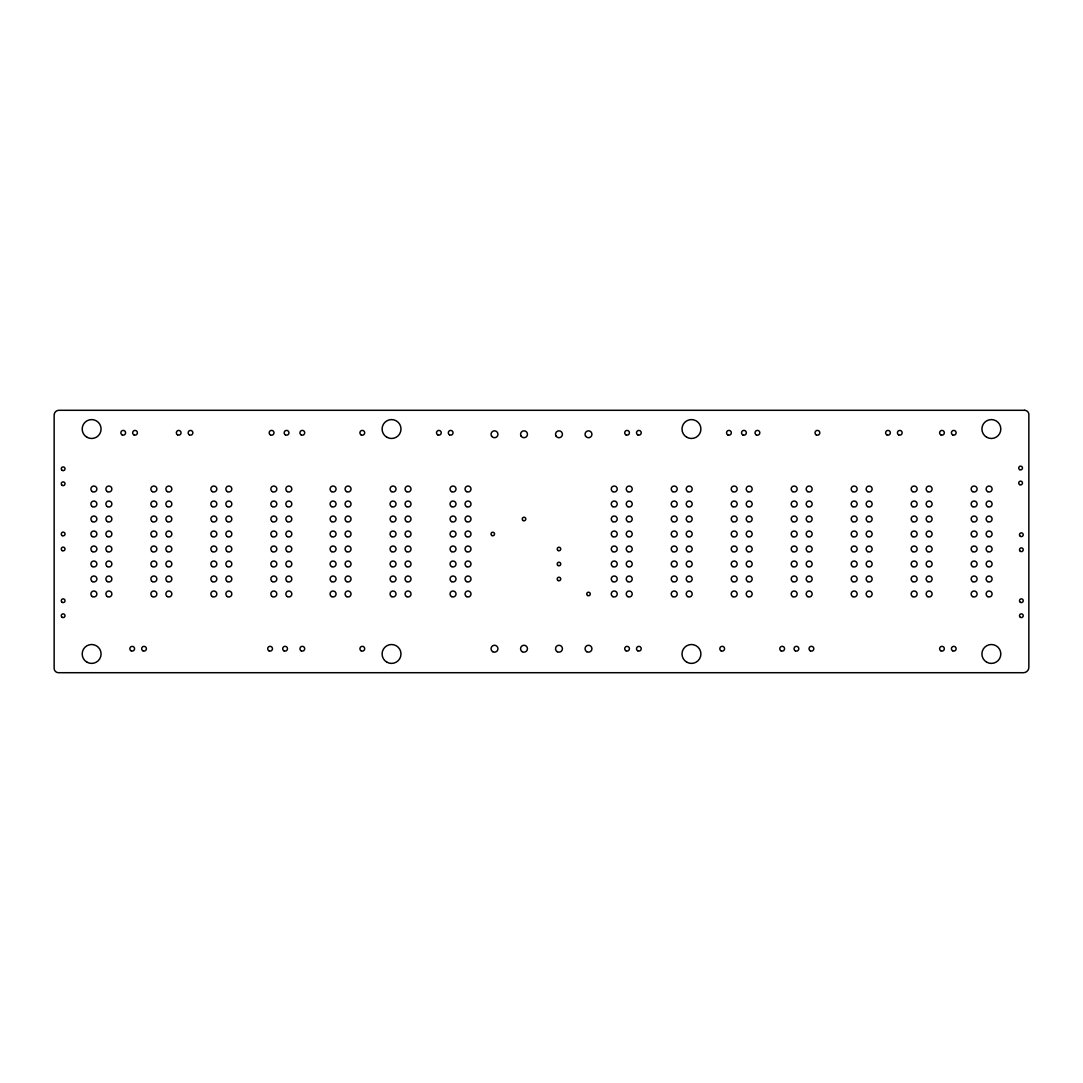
<?xml version="1.0" encoding="UTF-8"?>
<svg xmlns="http://www.w3.org/2000/svg" width="1083" height="1083" viewBox="0 0 1083 1083"><rect width="100%" height="100%" fill="white"/><g stroke="black" fill="none" stroke-linecap="round" stroke-linejoin="round"><path stroke-width="1.5" d="M1024.613 410.295L58.956 410.295A4.806 4.806 0 0 0 54.15 415.087L54.15 668.333A4.373 4.373 0 0 0 58.523 672.705L1023.449 672.705A5.401 5.401 0 0 0 1028.85 667.304L1028.85 414.532A4.237 4.237 0 0 0 1024.613 410.295M86.911 662.146A9.449 9.449 0 0 0 101.085 653.97A9.449 9.449 0 0 0 86.911 645.779A9.449 9.449 0 0 0 86.911 662.146M86.911 437.221A9.449 9.449 0 0 0 101.085 429.03A9.449 9.449 0 0 0 86.911 420.854A9.449 9.449 0 0 0 86.911 437.221M386.821 662.146A9.449 9.449 0 0 0 400.994 653.97A9.449 9.449 0 0 0 386.821 645.779A9.449 9.449 0 0 0 386.821 662.146M386.821 437.221A9.449 9.449 0 0 0 400.994 429.03A9.449 9.449 0 0 0 386.821 420.854A9.449 9.449 0 0 0 386.821 437.221M686.73 662.146A9.449 9.449 0 0 0 700.904 653.97A9.449 9.449 0 0 0 686.73 645.779A9.449 9.449 0 0 0 686.73 662.146M686.73 437.221A9.449 9.449 0 0 0 700.904 429.03A9.449 9.449 0 0 0 686.73 420.854A9.449 9.449 0 0 0 686.73 437.221M986.64 662.146A9.449 9.449 0 0 0 1000.814 653.97A9.449 9.449 0 0 0 986.64 645.779A9.449 9.449 0 0 0 986.64 662.146M986.64 437.221A9.449 9.449 0 0 0 1000.814 429.03A9.449 9.449 0 0 0 986.64 420.854A9.449 9.449 0 0 0 986.64 437.221M523.13 520.544A1.773 1.773 0 0 0 525.796 519.001A1.773 1.773 0 0 0 523.13 517.471A1.773 1.773 0 0 0 523.13 520.544M491.885 535.53A1.773 1.773 0 0 0 494.538 534A1.773 1.773 0 0 0 491.885 532.47A1.773 1.773 0 0 0 491.885 535.53M558.097 550.53A1.773 1.773 0 0 0 560.75 549A1.773 1.773 0 0 0 558.097 547.47A1.773 1.773 0 0 0 558.097 550.53M558.097 565.529A1.773 1.773 0 0 0 560.75 563.999A1.773 1.773 0 0 0 558.097 562.456A1.773 1.773 0 0 0 558.097 565.529M558.097 580.529A1.773 1.773 0 0 0 560.75 578.985A1.773 1.773 0 0 0 558.097 577.456A1.773 1.773 0 0 0 558.097 580.529M587.609 595.515A1.773 1.773 0 0 0 590.276 593.985A1.773 1.773 0 0 0 587.609 592.455A1.773 1.773 0 0 0 587.609 595.515M62.205 602.351A1.882 1.882 0 0 0 65.021 600.727A1.882 1.882 0 0 0 62.205 599.102A1.882 1.882 0 0 0 62.205 602.351M62.205 617.351A1.882 1.882 0 0 0 65.021 615.726A1.882 1.882 0 0 0 62.205 614.102A1.882 1.882 0 0 0 62.205 617.351M62.205 550.624A1.882 1.882 0 0 0 65.021 549A1.882 1.882 0 0 0 62.205 547.375A1.882 1.882 0 0 0 62.205 550.624M62.205 535.625A1.882 1.882 0 0 0 65.021 534A1.882 1.882 0 0 0 62.205 532.376A1.882 1.882 0 0 0 62.205 535.625M62.205 470.401A1.882 1.882 0 0 0 65.021 468.777A1.882 1.882 0 0 0 62.205 467.152A1.882 1.882 0 0 0 62.205 470.401M62.205 485.387A1.882 1.882 0 0 0 65.021 483.763A1.882 1.882 0 0 0 62.205 482.138A1.882 1.882 0 0 0 62.205 485.387M133.845 434.825A2.356 2.356 0 0 0 137.392 432.78A2.356 2.356 0 0 0 133.845 430.736A2.356 2.356 0 0 0 133.845 434.825M122.041 434.825A2.356 2.356 0 0 0 125.587 432.78A2.356 2.356 0 0 0 122.041 430.736A2.356 2.356 0 0 0 122.041 434.825M142.848 650.761A2.356 2.356 0 0 0 146.395 648.717A2.356 2.356 0 0 0 142.848 646.673A2.356 2.356 0 0 0 142.848 650.761M131.043 650.761A2.356 2.356 0 0 0 134.576 648.717A2.356 2.356 0 0 0 131.043 646.673A2.356 2.356 0 0 0 131.043 650.761M189.335 434.825A2.356 2.356 0 0 0 192.869 432.78A2.356 2.356 0 0 0 189.335 430.736A2.356 2.356 0 0 0 189.335 434.825M177.531 434.825A2.356 2.356 0 0 0 181.064 432.78A2.356 2.356 0 0 0 177.531 430.736A2.356 2.356 0 0 0 177.531 434.825M449.499 434.825A2.356 2.356 0 0 0 453.046 432.78A2.356 2.356 0 0 0 449.499 430.736A2.356 2.356 0 0 0 449.499 434.825M437.694 434.825A2.356 2.356 0 0 0 441.241 432.78A2.356 2.356 0 0 0 437.694 430.736A2.356 2.356 0 0 0 437.694 434.825M637.697 650.761A2.356 2.356 0 0 0 641.231 648.717A2.356 2.356 0 0 0 637.697 646.673A2.356 2.356 0 0 0 637.697 650.761M625.893 650.761A2.356 2.356 0 0 0 629.426 648.717A2.356 2.356 0 0 0 625.893 646.673A2.356 2.356 0 0 0 625.893 650.761M637.697 434.825A2.356 2.356 0 0 0 641.231 432.78A2.356 2.356 0 0 0 637.697 430.736A2.356 2.356 0 0 0 637.697 434.825M625.893 434.825A2.356 2.356 0 0 0 629.426 432.78A2.356 2.356 0 0 0 625.893 430.736A2.356 2.356 0 0 0 625.893 434.825M898.619 434.825A2.356 2.356 0 0 0 902.153 432.78A2.356 2.356 0 0 0 898.619 430.736A2.356 2.356 0 0 0 898.619 434.825M886.801 434.825A2.356 2.356 0 0 0 890.348 432.78A2.356 2.356 0 0 0 886.801 430.736A2.356 2.356 0 0 0 886.801 434.825M952.593 650.761A2.356 2.356 0 0 0 956.14 648.717A2.356 2.356 0 0 0 952.593 646.673A2.356 2.356 0 0 0 952.593 650.761M940.789 650.761A2.356 2.356 0 0 0 944.335 648.717A2.356 2.356 0 0 0 940.789 646.673A2.356 2.356 0 0 0 940.789 650.761M952.593 434.825A2.356 2.356 0 0 0 956.14 432.78A2.356 2.356 0 0 0 952.593 430.736A2.356 2.356 0 0 0 952.593 434.825M940.789 434.825A2.356 2.356 0 0 0 944.335 432.78A2.356 2.356 0 0 0 940.789 430.736A2.356 2.356 0 0 0 940.789 434.825M1020.416 602.351A1.882 1.882 0 0 0 1023.232 600.727A1.882 1.882 0 0 0 1020.416 599.102A1.882 1.882 0 0 0 1020.416 602.351M1020.416 617.351A1.882 1.882 0 0 0 1023.232 615.726A1.882 1.882 0 0 0 1020.416 614.102A1.882 1.882 0 0 0 1020.416 617.351M1020.416 551.369A1.882 1.882 0 0 0 1023.232 549.744A1.882 1.882 0 0 0 1020.416 548.12A1.882 1.882 0 0 0 1020.416 551.369M1020.416 536.383A1.882 1.882 0 0 0 1023.232 534.758A1.882 1.882 0 0 0 1020.416 533.12A1.882 1.882 0 0 0 1020.416 536.383M1019.658 469.643A1.882 1.882 0 0 0 1022.474 468.018A1.882 1.882 0 0 0 1019.658 466.394A1.882 1.882 0 0 0 1019.658 469.643M1019.658 484.642A1.882 1.882 0 0 0 1022.474 483.018A1.882 1.882 0 0 0 1019.658 481.394A1.882 1.882 0 0 0 1019.658 484.642M283.881 650.788A2.396 2.396 0 0 0 287.482 648.717A2.396 2.396 0 0 0 283.881 646.646A2.396 2.396 0 0 0 283.881 650.788M268.882 650.788A2.396 2.396 0 0 0 272.483 648.717A2.396 2.396 0 0 0 268.882 646.646A2.396 2.396 0 0 0 268.882 650.788M285.384 434.865A2.396 2.396 0 0 0 288.971 432.78A2.396 2.396 0 0 0 285.384 430.709A2.396 2.396 0 0 0 285.384 434.865M270.384 434.865A2.396 2.396 0 0 0 273.985 432.78A2.396 2.396 0 0 0 270.384 430.709A2.396 2.396 0 0 0 270.384 434.865M810.219 650.788A2.396 2.396 0 0 0 813.82 648.717A2.396 2.396 0 0 0 810.219 646.646A2.396 2.396 0 0 0 810.219 650.788M795.22 650.788A2.396 2.396 0 0 0 798.821 648.717A2.396 2.396 0 0 0 795.22 646.646A2.396 2.396 0 0 0 795.22 650.788M742.735 434.865A2.396 2.396 0 0 0 746.336 432.78A2.396 2.396 0 0 0 742.735 430.709A2.396 2.396 0 0 0 742.735 434.865M727.749 434.865A2.396 2.396 0 0 0 731.336 432.78A2.396 2.396 0 0 0 727.749 430.709A2.396 2.396 0 0 0 727.749 434.865M107.379 596.584A3.005 3.005 0 0 0 111.887 593.985A3.005 3.005 0 0 0 107.379 591.386A3.005 3.005 0 0 0 107.379 596.584M92.393 596.584A3.005 3.005 0 0 0 96.888 593.985A3.005 3.005 0 0 0 92.393 591.386A3.005 3.005 0 0 0 92.393 596.584M107.379 581.585A3.005 3.005 0 0 0 111.887 578.985A3.005 3.005 0 0 0 107.379 576.386A3.005 3.005 0 0 0 107.379 581.585M92.393 581.585A3.005 3.005 0 0 0 96.888 578.985A3.005 3.005 0 0 0 92.393 576.386A3.005 3.005 0 0 0 92.393 581.585M107.379 566.585A3.005 3.005 0 0 0 111.887 563.999A3.005 3.005 0 0 0 107.379 561.4A3.005 3.005 0 0 0 107.379 566.585M92.393 566.585A3.005 3.005 0 0 0 96.888 563.999A3.005 3.005 0 0 0 92.393 561.4A3.005 3.005 0 0 0 92.393 566.585M107.379 551.599A3.005 3.005 0 0 0 111.887 549A3.005 3.005 0 0 0 107.379 546.401A3.005 3.005 0 0 0 107.379 551.599M92.393 551.599A3.005 3.005 0 0 0 96.888 549A3.005 3.005 0 0 0 92.393 546.401A3.005 3.005 0 0 0 92.393 551.599M107.379 536.599A3.005 3.005 0 0 0 111.887 534A3.005 3.005 0 0 0 107.379 531.401A3.005 3.005 0 0 0 107.379 536.599M92.393 536.599A3.005 3.005 0 0 0 96.888 534A3.005 3.005 0 0 0 92.393 531.401A3.005 3.005 0 0 0 92.393 536.599M107.379 521.6A3.005 3.005 0 0 0 111.887 519.001A3.005 3.005 0 0 0 107.379 516.415A3.005 3.005 0 0 0 107.379 521.6M92.393 521.6A3.005 3.005 0 0 0 96.888 519.001A3.005 3.005 0 0 0 92.393 516.415A3.005 3.005 0 0 0 92.393 521.6M107.379 506.614A3.005 3.005 0 0 0 111.887 504.015A3.005 3.005 0 0 0 107.379 501.415A3.005 3.005 0 0 0 107.379 506.614M92.393 506.614A3.005 3.005 0 0 0 96.888 504.015A3.005 3.005 0 0 0 92.393 501.415A3.005 3.005 0 0 0 92.393 506.614M107.379 491.614A3.005 3.005 0 0 0 111.887 489.015A3.005 3.005 0 0 0 107.379 486.416A3.005 3.005 0 0 0 107.379 491.614M92.393 491.614A3.005 3.005 0 0 0 96.888 489.015A3.005 3.005 0 0 0 92.393 486.416A3.005 3.005 0 0 0 92.393 491.614M167.364 596.584A3.005 3.005 0 0 0 171.859 593.985A3.005 3.005 0 0 0 167.364 591.386A3.005 3.005 0 0 0 167.364 596.584M152.365 596.584A3.005 3.005 0 0 0 156.873 593.985A3.005 3.005 0 0 0 152.365 591.386A3.005 3.005 0 0 0 152.365 596.584M167.364 581.585A3.005 3.005 0 0 0 171.859 578.985A3.005 3.005 0 0 0 167.364 576.386A3.005 3.005 0 0 0 167.364 581.585M152.365 581.585A3.005 3.005 0 0 0 156.873 578.985A3.005 3.005 0 0 0 152.365 576.386A3.005 3.005 0 0 0 152.365 581.585M167.364 566.585A3.005 3.005 0 0 0 171.859 563.999A3.005 3.005 0 0 0 167.364 561.4A3.005 3.005 0 0 0 167.364 566.585M152.365 566.585A3.005 3.005 0 0 0 156.873 563.999A3.005 3.005 0 0 0 152.365 561.4A3.005 3.005 0 0 0 152.365 566.585M167.364 551.599A3.005 3.005 0 0 0 171.859 549A3.005 3.005 0 0 0 167.364 546.401A3.005 3.005 0 0 0 167.364 551.599M152.365 551.599A3.005 3.005 0 0 0 156.873 549A3.005 3.005 0 0 0 152.365 546.401A3.005 3.005 0 0 0 152.365 551.599M167.364 536.599A3.005 3.005 0 0 0 171.859 534A3.005 3.005 0 0 0 167.364 531.401A3.005 3.005 0 0 0 167.364 536.599M152.365 536.599A3.005 3.005 0 0 0 156.873 534A3.005 3.005 0 0 0 152.365 531.401A3.005 3.005 0 0 0 152.365 536.599M167.364 521.6A3.005 3.005 0 0 0 171.859 519.001A3.005 3.005 0 0 0 167.364 516.415A3.005 3.005 0 0 0 167.364 521.6M152.365 521.6A3.005 3.005 0 0 0 156.873 519.001A3.005 3.005 0 0 0 152.365 516.415A3.005 3.005 0 0 0 152.365 521.6M167.364 506.614A3.005 3.005 0 0 0 171.859 504.015A3.005 3.005 0 0 0 167.364 501.415A3.005 3.005 0 0 0 167.364 506.614M152.365 506.614A3.005 3.005 0 0 0 156.873 504.015A3.005 3.005 0 0 0 152.365 501.415A3.005 3.005 0 0 0 152.365 506.614M167.364 491.614A3.005 3.005 0 0 0 171.859 489.015A3.005 3.005 0 0 0 167.364 486.416A3.005 3.005 0 0 0 167.364 491.614M152.365 491.614A3.005 3.005 0 0 0 156.873 489.015A3.005 3.005 0 0 0 152.365 486.416A3.005 3.005 0 0 0 152.365 491.614M227.349 596.584A3.005 3.005 0 0 0 231.843 593.985A3.005 3.005 0 0 0 227.349 591.386A3.005 3.005 0 0 0 227.349 596.584M212.349 596.584A3.005 3.005 0 0 0 216.844 593.985A3.005 3.005 0 0 0 212.349 591.386A3.005 3.005 0 0 0 212.349 596.584M227.349 581.585A3.005 3.005 0 0 0 231.843 578.985A3.005 3.005 0 0 0 227.349 576.386A3.005 3.005 0 0 0 227.349 581.585M212.349 581.585A3.005 3.005 0 0 0 216.844 578.985A3.005 3.005 0 0 0 212.349 576.386A3.005 3.005 0 0 0 212.349 581.585M227.349 566.585A3.005 3.005 0 0 0 231.843 563.999A3.005 3.005 0 0 0 227.349 561.4A3.005 3.005 0 0 0 227.349 566.585M212.349 566.585A3.005 3.005 0 0 0 216.844 563.999A3.005 3.005 0 0 0 212.349 561.4A3.005 3.005 0 0 0 212.349 566.585M227.349 551.599A3.005 3.005 0 0 0 231.843 549A3.005 3.005 0 0 0 227.349 546.401A3.005 3.005 0 0 0 227.349 551.599M212.349 551.599A3.005 3.005 0 0 0 216.844 549A3.005 3.005 0 0 0 212.349 546.401A3.005 3.005 0 0 0 212.349 551.599M227.349 536.599A3.005 3.005 0 0 0 231.843 534A3.005 3.005 0 0 0 227.349 531.401A3.005 3.005 0 0 0 227.349 536.599M212.349 536.599A3.005 3.005 0 0 0 216.844 534A3.005 3.005 0 0 0 212.349 531.401A3.005 3.005 0 0 0 212.349 536.599M227.349 521.6A3.005 3.005 0 0 0 231.843 519.001A3.005 3.005 0 0 0 227.349 516.415A3.005 3.005 0 0 0 227.349 521.6M212.349 521.6A3.005 3.005 0 0 0 216.844 519.001A3.005 3.005 0 0 0 212.349 516.415A3.005 3.005 0 0 0 212.349 521.6M227.349 506.614A3.005 3.005 0 0 0 231.843 504.015A3.005 3.005 0 0 0 227.349 501.415A3.005 3.005 0 0 0 227.349 506.614M212.349 506.614A3.005 3.005 0 0 0 216.844 504.015A3.005 3.005 0 0 0 212.349 501.415A3.005 3.005 0 0 0 212.349 506.614M227.349 491.614A3.005 3.005 0 0 0 231.843 489.015A3.005 3.005 0 0 0 227.349 486.416A3.005 3.005 0 0 0 227.349 491.614M212.349 491.614A3.005 3.005 0 0 0 216.844 489.015A3.005 3.005 0 0 0 212.349 486.416A3.005 3.005 0 0 0 212.349 491.614M287.333 596.584A3.005 3.005 0 0 0 291.828 593.985A3.005 3.005 0 0 0 287.333 591.386A3.005 3.005 0 0 0 287.333 596.584M272.334 596.584A3.005 3.005 0 0 0 276.828 593.985A3.005 3.005 0 0 0 272.334 591.386A3.005 3.005 0 0 0 272.334 596.584M287.333 581.585A3.005 3.005 0 0 0 291.828 578.985A3.005 3.005 0 0 0 287.333 576.386A3.005 3.005 0 0 0 287.333 581.585M272.334 581.585A3.005 3.005 0 0 0 276.828 578.985A3.005 3.005 0 0 0 272.334 576.386A3.005 3.005 0 0 0 272.334 581.585M287.333 566.585A3.005 3.005 0 0 0 291.828 563.999A3.005 3.005 0 0 0 287.333 561.4A3.005 3.005 0 0 0 287.333 566.585M272.334 566.585A3.005 3.005 0 0 0 276.828 563.999A3.005 3.005 0 0 0 272.334 561.4A3.005 3.005 0 0 0 272.334 566.585M287.333 551.599A3.005 3.005 0 0 0 291.828 549A3.005 3.005 0 0 0 287.333 546.401A3.005 3.005 0 0 0 287.333 551.599M272.334 551.599A3.005 3.005 0 0 0 276.828 549A3.005 3.005 0 0 0 272.334 546.401A3.005 3.005 0 0 0 272.334 551.599M287.333 536.599A3.005 3.005 0 0 0 291.828 534A3.005 3.005 0 0 0 287.333 531.401A3.005 3.005 0 0 0 287.333 536.599M272.334 536.599A3.005 3.005 0 0 0 276.828 534A3.005 3.005 0 0 0 272.334 531.401A3.005 3.005 0 0 0 272.334 536.599M287.333 521.6A3.005 3.005 0 0 0 291.828 519.001A3.005 3.005 0 0 0 287.333 516.415A3.005 3.005 0 0 0 287.333 521.6M272.334 521.6A3.005 3.005 0 0 0 276.828 519.001A3.005 3.005 0 0 0 272.334 516.415A3.005 3.005 0 0 0 272.334 521.6M287.333 506.614A3.005 3.005 0 0 0 291.828 504.015A3.005 3.005 0 0 0 287.333 501.415A3.005 3.005 0 0 0 287.333 506.614M272.334 506.614A3.005 3.005 0 0 0 276.828 504.015A3.005 3.005 0 0 0 272.334 501.415A3.005 3.005 0 0 0 272.334 506.614M287.333 491.614A3.005 3.005 0 0 0 291.828 489.015A3.005 3.005 0 0 0 287.333 486.416A3.005 3.005 0 0 0 287.333 491.614M272.334 491.614A3.005 3.005 0 0 0 276.828 489.015A3.005 3.005 0 0 0 272.334 486.416A3.005 3.005 0 0 0 272.334 491.614M346.56 596.584A3.005 3.005 0 0 0 351.054 593.985A3.005 3.005 0 0 0 346.56 591.386A3.005 3.005 0 0 0 346.56 596.584M331.56 596.584A3.005 3.005 0 0 0 336.068 593.985A3.005 3.005 0 0 0 331.56 591.386A3.005 3.005 0 0 0 331.56 596.584M346.56 581.585A3.005 3.005 0 0 0 351.054 578.985A3.005 3.005 0 0 0 346.56 576.386A3.005 3.005 0 0 0 346.56 581.585M331.56 581.585A3.005 3.005 0 0 0 336.068 578.985A3.005 3.005 0 0 0 331.56 576.386A3.005 3.005 0 0 0 331.56 581.585M346.56 566.585A3.005 3.005 0 0 0 351.054 563.999A3.005 3.005 0 0 0 346.56 561.4A3.005 3.005 0 0 0 346.56 566.585M331.56 566.585A3.005 3.005 0 0 0 336.068 563.999A3.005 3.005 0 0 0 331.56 561.4A3.005 3.005 0 0 0 331.56 566.585M346.56 551.599A3.005 3.005 0 0 0 351.054 549A3.005 3.005 0 0 0 346.56 546.401A3.005 3.005 0 0 0 346.56 551.599M331.56 551.599A3.005 3.005 0 0 0 336.068 549A3.005 3.005 0 0 0 331.56 546.401A3.005 3.005 0 0 0 331.56 551.599M346.56 536.599A3.005 3.005 0 0 0 351.054 534A3.005 3.005 0 0 0 346.56 531.401A3.005 3.005 0 0 0 346.56 536.599M331.56 536.599A3.005 3.005 0 0 0 336.068 534A3.005 3.005 0 0 0 331.56 531.401A3.005 3.005 0 0 0 331.56 536.599M346.56 521.6A3.005 3.005 0 0 0 351.054 519.001A3.005 3.005 0 0 0 346.56 516.415A3.005 3.005 0 0 0 346.56 521.6M331.56 521.6A3.005 3.005 0 0 0 336.068 519.001A3.005 3.005 0 0 0 331.56 516.415A3.005 3.005 0 0 0 331.56 521.6M346.56 506.614A3.005 3.005 0 0 0 351.054 504.015A3.005 3.005 0 0 0 346.56 501.415A3.005 3.005 0 0 0 346.56 506.614M331.56 506.614A3.005 3.005 0 0 0 336.068 504.015A3.005 3.005 0 0 0 331.56 501.415A3.005 3.005 0 0 0 331.56 506.614M346.56 491.614A3.005 3.005 0 0 0 351.054 489.015A3.005 3.005 0 0 0 346.56 486.416A3.005 3.005 0 0 0 346.56 491.614M331.56 491.614A3.005 3.005 0 0 0 336.068 489.015A3.005 3.005 0 0 0 331.56 486.416A3.005 3.005 0 0 0 331.56 491.614M406.545 596.584A3.005 3.005 0 0 0 411.039 593.985A3.005 3.005 0 0 0 406.545 591.386A3.005 3.005 0 0 0 406.545 596.584M391.545 596.584A3.005 3.005 0 0 0 396.04 593.985A3.005 3.005 0 0 0 391.545 591.386A3.005 3.005 0 0 0 391.545 596.584M406.545 581.585A3.005 3.005 0 0 0 411.039 578.985A3.005 3.005 0 0 0 406.545 576.386A3.005 3.005 0 0 0 406.545 581.585M391.545 581.585A3.005 3.005 0 0 0 396.04 578.985A3.005 3.005 0 0 0 391.545 576.386A3.005 3.005 0 0 0 391.545 581.585M406.545 566.585A3.005 3.005 0 0 0 411.039 563.999A3.005 3.005 0 0 0 406.545 561.4A3.005 3.005 0 0 0 406.545 566.585M391.545 566.585A3.005 3.005 0 0 0 396.04 563.999A3.005 3.005 0 0 0 391.545 561.4A3.005 3.005 0 0 0 391.545 566.585M406.545 551.599A3.005 3.005 0 0 0 411.039 549A3.005 3.005 0 0 0 406.545 546.401A3.005 3.005 0 0 0 406.545 551.599M391.545 551.599A3.005 3.005 0 0 0 396.04 549A3.005 3.005 0 0 0 391.545 546.401A3.005 3.005 0 0 0 391.545 551.599M406.545 536.599A3.005 3.005 0 0 0 411.039 534A3.005 3.005 0 0 0 406.545 531.401A3.005 3.005 0 0 0 406.545 536.599M391.545 536.599A3.005 3.005 0 0 0 396.04 534A3.005 3.005 0 0 0 391.545 531.401A3.005 3.005 0 0 0 391.545 536.599M406.545 521.6A3.005 3.005 0 0 0 411.039 519.001A3.005 3.005 0 0 0 406.545 516.415A3.005 3.005 0 0 0 406.545 521.6M391.545 521.6A3.005 3.005 0 0 0 396.04 519.001A3.005 3.005 0 0 0 391.545 516.415A3.005 3.005 0 0 0 391.545 521.6M406.545 506.614A3.005 3.005 0 0 0 411.039 504.015A3.005 3.005 0 0 0 406.545 501.415A3.005 3.005 0 0 0 406.545 506.614M391.545 506.614A3.005 3.005 0 0 0 396.04 504.015A3.005 3.005 0 0 0 391.545 501.415A3.005 3.005 0 0 0 391.545 506.614M406.545 491.614A3.005 3.005 0 0 0 411.039 489.015A3.005 3.005 0 0 0 406.545 486.416A3.005 3.005 0 0 0 406.545 491.614M391.545 491.614A3.005 3.005 0 0 0 396.04 489.015A3.005 3.005 0 0 0 391.545 486.416A3.005 3.005 0 0 0 391.545 491.614M466.529 596.584A3.005 3.005 0 0 0 471.024 593.985A3.005 3.005 0 0 0 466.529 591.386A3.005 3.005 0 0 0 466.529 596.584M451.53 596.584A3.005 3.005 0 0 0 456.024 593.985A3.005 3.005 0 0 0 451.53 591.386A3.005 3.005 0 0 0 451.53 596.584M466.529 581.585A3.005 3.005 0 0 0 471.024 578.985A3.005 3.005 0 0 0 466.529 576.386A3.005 3.005 0 0 0 466.529 581.585M451.53 581.585A3.005 3.005 0 0 0 456.024 578.985A3.005 3.005 0 0 0 451.53 576.386A3.005 3.005 0 0 0 451.53 581.585M466.529 566.585A3.005 3.005 0 0 0 471.024 563.999A3.005 3.005 0 0 0 466.529 561.4A3.005 3.005 0 0 0 466.529 566.585M451.53 566.585A3.005 3.005 0 0 0 456.024 563.999A3.005 3.005 0 0 0 451.53 561.4A3.005 3.005 0 0 0 451.53 566.585M466.529 551.599A3.005 3.005 0 0 0 471.024 549A3.005 3.005 0 0 0 466.529 546.401A3.005 3.005 0 0 0 466.529 551.599M451.53 551.599A3.005 3.005 0 0 0 456.024 549A3.005 3.005 0 0 0 451.53 546.401A3.005 3.005 0 0 0 451.53 551.599M466.529 536.599A3.005 3.005 0 0 0 471.024 534A3.005 3.005 0 0 0 466.529 531.401A3.005 3.005 0 0 0 466.529 536.599M451.53 536.599A3.005 3.005 0 0 0 456.024 534A3.005 3.005 0 0 0 451.53 531.401A3.005 3.005 0 0 0 451.53 536.599M466.529 521.6A3.005 3.005 0 0 0 471.024 519.001A3.005 3.005 0 0 0 466.529 516.415A3.005 3.005 0 0 0 466.529 521.6M451.53 521.6A3.005 3.005 0 0 0 456.024 519.001A3.005 3.005 0 0 0 451.53 516.415A3.005 3.005 0 0 0 451.53 521.6M466.529 506.614A3.005 3.005 0 0 0 471.024 504.015A3.005 3.005 0 0 0 466.529 501.415A3.005 3.005 0 0 0 466.529 506.614M451.53 506.614A3.005 3.005 0 0 0 456.024 504.015A3.005 3.005 0 0 0 451.53 501.415A3.005 3.005 0 0 0 451.53 506.614M466.529 491.614A3.005 3.005 0 0 0 471.024 489.015A3.005 3.005 0 0 0 466.529 486.416A3.005 3.005 0 0 0 466.529 491.614M451.53 491.614A3.005 3.005 0 0 0 456.024 489.015A3.005 3.005 0 0 0 451.53 486.416A3.005 3.005 0 0 0 451.53 491.614M627.72 596.584A3.005 3.005 0 0 0 632.228 593.985A3.005 3.005 0 0 0 627.72 591.386A3.005 3.005 0 0 0 627.72 596.584M612.734 596.584A3.005 3.005 0 0 0 617.229 593.985A3.005 3.005 0 0 0 612.734 591.386A3.005 3.005 0 0 0 612.734 596.584M627.72 581.585A3.005 3.005 0 0 0 632.228 578.985A3.005 3.005 0 0 0 627.72 576.386A3.005 3.005 0 0 0 627.72 581.585M612.734 581.585A3.005 3.005 0 0 0 617.229 578.985A3.005 3.005 0 0 0 612.734 576.386A3.005 3.005 0 0 0 612.734 581.585M627.72 566.585A3.005 3.005 0 0 0 632.228 563.999A3.005 3.005 0 0 0 627.72 561.4A3.005 3.005 0 0 0 627.72 566.585M612.734 566.585A3.005 3.005 0 0 0 617.229 563.999A3.005 3.005 0 0 0 612.734 561.4A3.005 3.005 0 0 0 612.734 566.585M627.72 551.599A3.005 3.005 0 0 0 632.228 549A3.005 3.005 0 0 0 627.72 546.401A3.005 3.005 0 0 0 627.72 551.599M612.734 551.599A3.005 3.005 0 0 0 617.229 549A3.005 3.005 0 0 0 612.734 546.401A3.005 3.005 0 0 0 612.734 551.599M627.72 536.599A3.005 3.005 0 0 0 632.228 534A3.005 3.005 0 0 0 627.72 531.401A3.005 3.005 0 0 0 627.72 536.599M612.734 536.599A3.005 3.005 0 0 0 617.229 534A3.005 3.005 0 0 0 612.734 531.401A3.005 3.005 0 0 0 612.734 536.599M627.72 521.6A3.005 3.005 0 0 0 632.228 519.001A3.005 3.005 0 0 0 627.72 516.415A3.005 3.005 0 0 0 627.72 521.6M612.734 521.6A3.005 3.005 0 0 0 617.229 519.001A3.005 3.005 0 0 0 612.734 516.415A3.005 3.005 0 0 0 612.734 521.6M627.72 506.614A3.005 3.005 0 0 0 632.228 504.015A3.005 3.005 0 0 0 627.72 501.415A3.005 3.005 0 0 0 627.72 506.614M612.734 506.614A3.005 3.005 0 0 0 617.229 504.015A3.005 3.005 0 0 0 612.734 501.415A3.005 3.005 0 0 0 612.734 506.614M627.72 491.614A3.005 3.005 0 0 0 632.228 489.015A3.005 3.005 0 0 0 627.72 486.416A3.005 3.005 0 0 0 627.72 491.614M612.734 491.614A3.005 3.005 0 0 0 617.229 489.015A3.005 3.005 0 0 0 612.734 486.416A3.005 3.005 0 0 0 612.734 491.614M687.705 596.584A3.005 3.005 0 0 0 692.199 593.985A3.005 3.005 0 0 0 687.705 591.386A3.005 3.005 0 0 0 687.705 596.584M672.705 596.584A3.005 3.005 0 0 0 677.213 593.985A3.005 3.005 0 0 0 672.705 591.386A3.005 3.005 0 0 0 672.705 596.584M687.705 581.585A3.005 3.005 0 0 0 692.199 578.985A3.005 3.005 0 0 0 687.705 576.386A3.005 3.005 0 0 0 687.705 581.585M672.705 581.585A3.005 3.005 0 0 0 677.213 578.985A3.005 3.005 0 0 0 672.705 576.386A3.005 3.005 0 0 0 672.705 581.585M687.705 566.585A3.005 3.005 0 0 0 692.199 563.999A3.005 3.005 0 0 0 687.705 561.4A3.005 3.005 0 0 0 687.705 566.585M672.705 566.585A3.005 3.005 0 0 0 677.213 563.999A3.005 3.005 0 0 0 672.705 561.4A3.005 3.005 0 0 0 672.705 566.585M687.705 551.599A3.005 3.005 0 0 0 692.199 549A3.005 3.005 0 0 0 687.705 546.401A3.005 3.005 0 0 0 687.705 551.599M672.705 551.599A3.005 3.005 0 0 0 677.213 549A3.005 3.005 0 0 0 672.705 546.401A3.005 3.005 0 0 0 672.705 551.599M687.705 536.599A3.005 3.005 0 0 0 692.199 534A3.005 3.005 0 0 0 687.705 531.401A3.005 3.005 0 0 0 687.705 536.599M672.705 536.599A3.005 3.005 0 0 0 677.213 534A3.005 3.005 0 0 0 672.705 531.401A3.005 3.005 0 0 0 672.705 536.599M687.705 521.6A3.005 3.005 0 0 0 692.199 519.001A3.005 3.005 0 0 0 687.705 516.415A3.005 3.005 0 0 0 687.705 521.6M672.705 521.6A3.005 3.005 0 0 0 677.213 519.001A3.005 3.005 0 0 0 672.705 516.415A3.005 3.005 0 0 0 672.705 521.6M687.705 506.614A3.005 3.005 0 0 0 692.199 504.015A3.005 3.005 0 0 0 687.705 501.415A3.005 3.005 0 0 0 687.705 506.614M672.705 506.614A3.005 3.005 0 0 0 677.213 504.015A3.005 3.005 0 0 0 672.705 501.415A3.005 3.005 0 0 0 672.705 506.614M687.705 491.614A3.005 3.005 0 0 0 692.199 489.015A3.005 3.005 0 0 0 687.705 486.416A3.005 3.005 0 0 0 687.705 491.614M672.705 491.614A3.005 3.005 0 0 0 677.213 489.015A3.005 3.005 0 0 0 672.705 486.416A3.005 3.005 0 0 0 672.705 491.614M747.69 596.584A3.005 3.005 0 0 0 752.184 593.985A3.005 3.005 0 0 0 747.69 591.386A3.005 3.005 0 0 0 747.69 596.584M732.69 596.584A3.005 3.005 0 0 0 737.185 593.985A3.005 3.005 0 0 0 732.69 591.386A3.005 3.005 0 0 0 732.69 596.584M747.69 581.585A3.005 3.005 0 0 0 752.184 578.985A3.005 3.005 0 0 0 747.69 576.386A3.005 3.005 0 0 0 747.69 581.585M732.69 581.585A3.005 3.005 0 0 0 737.185 578.985A3.005 3.005 0 0 0 732.69 576.386A3.005 3.005 0 0 0 732.69 581.585M747.69 566.585A3.005 3.005 0 0 0 752.184 563.999A3.005 3.005 0 0 0 747.69 561.4A3.005 3.005 0 0 0 747.69 566.585M732.69 566.585A3.005 3.005 0 0 0 737.185 563.999A3.005 3.005 0 0 0 732.69 561.4A3.005 3.005 0 0 0 732.69 566.585M747.69 551.599A3.005 3.005 0 0 0 752.184 549A3.005 3.005 0 0 0 747.69 546.401A3.005 3.005 0 0 0 747.69 551.599M732.69 551.599A3.005 3.005 0 0 0 737.185 549A3.005 3.005 0 0 0 732.69 546.401A3.005 3.005 0 0 0 732.69 551.599M747.69 536.599A3.005 3.005 0 0 0 752.184 534A3.005 3.005 0 0 0 747.69 531.401A3.005 3.005 0 0 0 747.69 536.599M732.69 536.599A3.005 3.005 0 0 0 737.185 534A3.005 3.005 0 0 0 732.69 531.401A3.005 3.005 0 0 0 732.69 536.599M747.69 521.6A3.005 3.005 0 0 0 752.184 519.001A3.005 3.005 0 0 0 747.69 516.415A3.005 3.005 0 0 0 747.69 521.6M732.69 521.6A3.005 3.005 0 0 0 737.185 519.001A3.005 3.005 0 0 0 732.69 516.415A3.005 3.005 0 0 0 732.69 521.6M747.69 506.614A3.005 3.005 0 0 0 752.184 504.015A3.005 3.005 0 0 0 747.69 501.415A3.005 3.005 0 0 0 747.69 506.614M732.69 506.614A3.005 3.005 0 0 0 737.185 504.015A3.005 3.005 0 0 0 732.69 501.415A3.005 3.005 0 0 0 732.69 506.614M747.69 491.614A3.005 3.005 0 0 0 752.184 489.015A3.005 3.005 0 0 0 747.69 486.416A3.005 3.005 0 0 0 747.69 491.614M732.69 491.614A3.005 3.005 0 0 0 737.185 489.015A3.005 3.005 0 0 0 732.69 486.416A3.005 3.005 0 0 0 732.69 491.614M807.674 596.584A3.005 3.005 0 0 0 812.169 593.985A3.005 3.005 0 0 0 807.674 591.386A3.005 3.005 0 0 0 807.674 596.584M792.675 596.584A3.005 3.005 0 0 0 797.169 593.985A3.005 3.005 0 0 0 792.675 591.386A3.005 3.005 0 0 0 792.675 596.584M807.674 581.585A3.005 3.005 0 0 0 812.169 578.985A3.005 3.005 0 0 0 807.674 576.386A3.005 3.005 0 0 0 807.674 581.585M792.675 581.585A3.005 3.005 0 0 0 797.169 578.985A3.005 3.005 0 0 0 792.675 576.386A3.005 3.005 0 0 0 792.675 581.585M807.674 566.585A3.005 3.005 0 0 0 812.169 563.999A3.005 3.005 0 0 0 807.674 561.4A3.005 3.005 0 0 0 807.674 566.585M792.675 566.585A3.005 3.005 0 0 0 797.169 563.999A3.005 3.005 0 0 0 792.675 561.4A3.005 3.005 0 0 0 792.675 566.585M807.674 551.599A3.005 3.005 0 0 0 812.169 549A3.005 3.005 0 0 0 807.674 546.401A3.005 3.005 0 0 0 807.674 551.599M792.675 551.599A3.005 3.005 0 0 0 797.169 549A3.005 3.005 0 0 0 792.675 546.401A3.005 3.005 0 0 0 792.675 551.599M807.674 536.599A3.005 3.005 0 0 0 812.169 534A3.005 3.005 0 0 0 807.674 531.401A3.005 3.005 0 0 0 807.674 536.599M792.675 536.599A3.005 3.005 0 0 0 797.169 534A3.005 3.005 0 0 0 792.675 531.401A3.005 3.005 0 0 0 792.675 536.599M807.674 521.6A3.005 3.005 0 0 0 812.169 519.001A3.005 3.005 0 0 0 807.674 516.415A3.005 3.005 0 0 0 807.674 521.6M792.675 521.6A3.005 3.005 0 0 0 797.169 519.001A3.005 3.005 0 0 0 792.675 516.415A3.005 3.005 0 0 0 792.675 521.6M807.674 506.614A3.005 3.005 0 0 0 812.169 504.015A3.005 3.005 0 0 0 807.674 501.415A3.005 3.005 0 0 0 807.674 506.614M792.675 506.614A3.005 3.005 0 0 0 797.169 504.015A3.005 3.005 0 0 0 792.675 501.415A3.005 3.005 0 0 0 792.675 506.614M807.674 491.614A3.005 3.005 0 0 0 812.169 489.015A3.005 3.005 0 0 0 807.674 486.416A3.005 3.005 0 0 0 807.674 491.614M792.675 491.614A3.005 3.005 0 0 0 797.169 489.015A3.005 3.005 0 0 0 792.675 486.416A3.005 3.005 0 0 0 792.675 491.614M867.645 596.584A3.005 3.005 0 0 0 872.153 593.985A3.005 3.005 0 0 0 867.645 591.386A3.005 3.005 0 0 0 867.645 596.584M852.659 596.584A3.005 3.005 0 0 0 857.154 593.985A3.005 3.005 0 0 0 852.659 591.386A3.005 3.005 0 0 0 852.659 596.584M867.645 581.585A3.005 3.005 0 0 0 872.153 578.985A3.005 3.005 0 0 0 867.645 576.386A3.005 3.005 0 0 0 867.645 581.585M852.659 581.585A3.005 3.005 0 0 0 857.154 578.985A3.005 3.005 0 0 0 852.659 576.386A3.005 3.005 0 0 0 852.659 581.585M867.645 566.585A3.005 3.005 0 0 0 872.153 563.999A3.005 3.005 0 0 0 867.645 561.4A3.005 3.005 0 0 0 867.645 566.585M852.659 566.585A3.005 3.005 0 0 0 857.154 563.999A3.005 3.005 0 0 0 852.659 561.4A3.005 3.005 0 0 0 852.659 566.585M867.645 551.599A3.005 3.005 0 0 0 872.153 549A3.005 3.005 0 0 0 867.645 546.401A3.005 3.005 0 0 0 867.645 551.599M852.659 551.599A3.005 3.005 0 0 0 857.154 549A3.005 3.005 0 0 0 852.659 546.401A3.005 3.005 0 0 0 852.659 551.599M867.645 536.599A3.005 3.005 0 0 0 872.153 534A3.005 3.005 0 0 0 867.645 531.401A3.005 3.005 0 0 0 867.645 536.599M852.659 536.599A3.005 3.005 0 0 0 857.154 534A3.005 3.005 0 0 0 852.659 531.401A3.005 3.005 0 0 0 852.659 536.599M867.645 521.6A3.005 3.005 0 0 0 872.153 519.001A3.005 3.005 0 0 0 867.645 516.415A3.005 3.005 0 0 0 867.645 521.6M852.659 521.6A3.005 3.005 0 0 0 857.154 519.001A3.005 3.005 0 0 0 852.659 516.415A3.005 3.005 0 0 0 852.659 521.6M867.645 506.614A3.005 3.005 0 0 0 872.153 504.015A3.005 3.005 0 0 0 867.645 501.415A3.005 3.005 0 0 0 867.645 506.614M852.659 506.614A3.005 3.005 0 0 0 857.154 504.015A3.005 3.005 0 0 0 852.659 501.415A3.005 3.005 0 0 0 852.659 506.614M867.645 491.614A3.005 3.005 0 0 0 872.153 489.015A3.005 3.005 0 0 0 867.645 486.416A3.005 3.005 0 0 0 867.645 491.614M852.659 491.614A3.005 3.005 0 0 0 857.154 489.015A3.005 3.005 0 0 0 852.659 486.416A3.005 3.005 0 0 0 852.659 491.614M927.63 596.584A3.005 3.005 0 0 0 932.125 593.985A3.005 3.005 0 0 0 927.63 591.386A3.005 3.005 0 0 0 927.63 596.584M912.631 596.584A3.005 3.005 0 0 0 917.139 593.985A3.005 3.005 0 0 0 912.631 591.386A3.005 3.005 0 0 0 912.631 596.584M927.63 581.585A3.005 3.005 0 0 0 932.125 578.985A3.005 3.005 0 0 0 927.63 576.386A3.005 3.005 0 0 0 927.63 581.585M912.631 581.585A3.005 3.005 0 0 0 917.139 578.985A3.005 3.005 0 0 0 912.631 576.386A3.005 3.005 0 0 0 912.631 581.585M927.63 566.585A3.005 3.005 0 0 0 932.125 563.999A3.005 3.005 0 0 0 927.63 561.4A3.005 3.005 0 0 0 927.63 566.585M912.631 566.585A3.005 3.005 0 0 0 917.139 563.999A3.005 3.005 0 0 0 912.631 561.4A3.005 3.005 0 0 0 912.631 566.585M927.63 551.599A3.005 3.005 0 0 0 932.125 549A3.005 3.005 0 0 0 927.63 546.401A3.005 3.005 0 0 0 927.63 551.599M912.631 551.599A3.005 3.005 0 0 0 917.139 549A3.005 3.005 0 0 0 912.631 546.401A3.005 3.005 0 0 0 912.631 551.599M927.63 536.599A3.005 3.005 0 0 0 932.125 534A3.005 3.005 0 0 0 927.63 531.401A3.005 3.005 0 0 0 927.63 536.599M912.631 536.599A3.005 3.005 0 0 0 917.139 534A3.005 3.005 0 0 0 912.631 531.401A3.005 3.005 0 0 0 912.631 536.599M927.63 521.6A3.005 3.005 0 0 0 932.125 519.001A3.005 3.005 0 0 0 927.63 516.415A3.005 3.005 0 0 0 927.63 521.6M912.631 521.6A3.005 3.005 0 0 0 917.139 519.001A3.005 3.005 0 0 0 912.631 516.415A3.005 3.005 0 0 0 912.631 521.6M927.63 506.614A3.005 3.005 0 0 0 932.125 504.015A3.005 3.005 0 0 0 927.63 501.415A3.005 3.005 0 0 0 927.63 506.614M912.631 506.614A3.005 3.005 0 0 0 917.139 504.015A3.005 3.005 0 0 0 912.631 501.415A3.005 3.005 0 0 0 912.631 506.614M927.63 491.614A3.005 3.005 0 0 0 932.125 489.015A3.005 3.005 0 0 0 927.63 486.416A3.005 3.005 0 0 0 927.63 491.614M912.631 491.614A3.005 3.005 0 0 0 917.139 489.015A3.005 3.005 0 0 0 912.631 486.416A3.005 3.005 0 0 0 912.631 491.614M987.615 596.584A3.005 3.005 0 0 0 992.109 593.985A3.005 3.005 0 0 0 987.615 591.386A3.005 3.005 0 0 0 987.615 596.584M972.615 596.584A3.005 3.005 0 0 0 977.11 593.985A3.005 3.005 0 0 0 972.615 591.386A3.005 3.005 0 0 0 972.615 596.584M987.615 581.585A3.005 3.005 0 0 0 992.109 578.985A3.005 3.005 0 0 0 987.615 576.386A3.005 3.005 0 0 0 987.615 581.585M972.615 581.585A3.005 3.005 0 0 0 977.11 578.985A3.005 3.005 0 0 0 972.615 576.386A3.005 3.005 0 0 0 972.615 581.585M987.615 566.585A3.005 3.005 0 0 0 992.109 563.999A3.005 3.005 0 0 0 987.615 561.4A3.005 3.005 0 0 0 987.615 566.585M972.615 566.585A3.005 3.005 0 0 0 977.11 563.999A3.005 3.005 0 0 0 972.615 561.4A3.005 3.005 0 0 0 972.615 566.585M987.615 551.599A3.005 3.005 0 0 0 992.109 549A3.005 3.005 0 0 0 987.615 546.401A3.005 3.005 0 0 0 987.615 551.599M972.615 551.599A3.005 3.005 0 0 0 977.11 549A3.005 3.005 0 0 0 972.615 546.401A3.005 3.005 0 0 0 972.615 551.599M987.615 536.599A3.005 3.005 0 0 0 992.109 534A3.005 3.005 0 0 0 987.615 531.401A3.005 3.005 0 0 0 987.615 536.599M972.615 536.599A3.005 3.005 0 0 0 977.11 534A3.005 3.005 0 0 0 972.615 531.401A3.005 3.005 0 0 0 972.615 536.599M987.615 521.6A3.005 3.005 0 0 0 992.109 519.001A3.005 3.005 0 0 0 987.615 516.415A3.005 3.005 0 0 0 987.615 521.6M972.615 521.6A3.005 3.005 0 0 0 977.11 519.001A3.005 3.005 0 0 0 972.615 516.415A3.005 3.005 0 0 0 972.615 521.6M987.615 506.614A3.005 3.005 0 0 0 992.109 504.015A3.005 3.005 0 0 0 987.615 501.415A3.005 3.005 0 0 0 987.615 506.614M972.615 506.614A3.005 3.005 0 0 0 977.11 504.015A3.005 3.005 0 0 0 972.615 501.415A3.005 3.005 0 0 0 972.615 506.614M987.615 491.614A3.005 3.005 0 0 0 992.109 489.015A3.005 3.005 0 0 0 987.615 486.416A3.005 3.005 0 0 0 987.615 491.614M972.615 491.614A3.005 3.005 0 0 0 977.11 489.015A3.005 3.005 0 0 0 972.615 486.416A3.005 3.005 0 0 0 972.615 491.614M492.779 651.709A3.452 3.452 0 0 0 497.95 648.717A3.452 3.452 0 0 0 492.779 645.725A3.452 3.452 0 0 0 492.779 651.709M522.29 651.709A3.452 3.452 0 0 0 527.462 648.717A3.452 3.452 0 0 0 522.29 645.725A3.452 3.452 0 0 0 522.29 651.709M491.52 436.002A3.452 3.452 0 0 0 497.49 436.002A3.452 3.452 0 0 0 494.498 430.831A3.452 3.452 0 0 0 491.52 436.002M521.031 436.002A3.452 3.452 0 0 0 527.001 436.002A3.452 3.452 0 0 0 524.023 430.831A3.452 3.452 0 0 0 521.031 436.002M557.258 651.709A3.452 3.452 0 0 0 562.429 648.717A3.452 3.452 0 0 0 557.258 645.725A3.452 3.452 0 0 0 557.258 651.709M586.769 651.709A3.452 3.452 0 0 0 591.941 648.717A3.452 3.452 0 0 0 586.769 645.725A3.452 3.452 0 0 0 586.769 651.709M555.999 436.002A3.452 3.452 0 0 0 561.969 436.002A3.452 3.452 0 0 0 558.977 430.831A3.452 3.452 0 0 0 555.999 436.002M585.51 436.002A3.452 3.452 0 0 0 591.48 436.002A3.452 3.452 0 0 0 588.502 430.831A3.452 3.452 0 0 0 585.51 436.002M301.128 650.788A2.396 2.396 0 0 0 304.716 648.717A2.396 2.396 0 0 0 301.128 646.646A2.396 2.396 0 0 0 301.128 650.788M361.113 650.788A2.396 2.396 0 0 0 364.7 648.717A2.396 2.396 0 0 0 361.113 646.646A2.396 2.396 0 0 0 361.113 650.788M301.128 434.865A2.396 2.396 0 0 0 304.716 432.78A2.396 2.396 0 0 0 301.128 430.709A2.396 2.396 0 0 0 301.128 434.865M361.113 434.865A2.396 2.396 0 0 0 364.7 432.78A2.396 2.396 0 0 0 361.113 430.709A2.396 2.396 0 0 0 361.113 434.865M780.978 650.788A2.396 2.396 0 0 0 784.579 648.717A2.396 2.396 0 0 0 780.978 646.646A2.396 2.396 0 0 0 780.978 650.788M720.994 650.788A2.396 2.396 0 0 0 724.595 648.717A2.396 2.396 0 0 0 720.994 646.646A2.396 2.396 0 0 0 720.994 650.788M756.232 434.865A2.396 2.396 0 0 0 759.833 432.78A2.396 2.396 0 0 0 756.232 430.709A2.396 2.396 0 0 0 756.232 434.865M816.216 434.865A2.396 2.396 0 0 0 819.817 432.78A2.396 2.396 0 0 0 816.216 430.709A2.396 2.396 0 0 0 816.216 434.865"/></g></svg>
